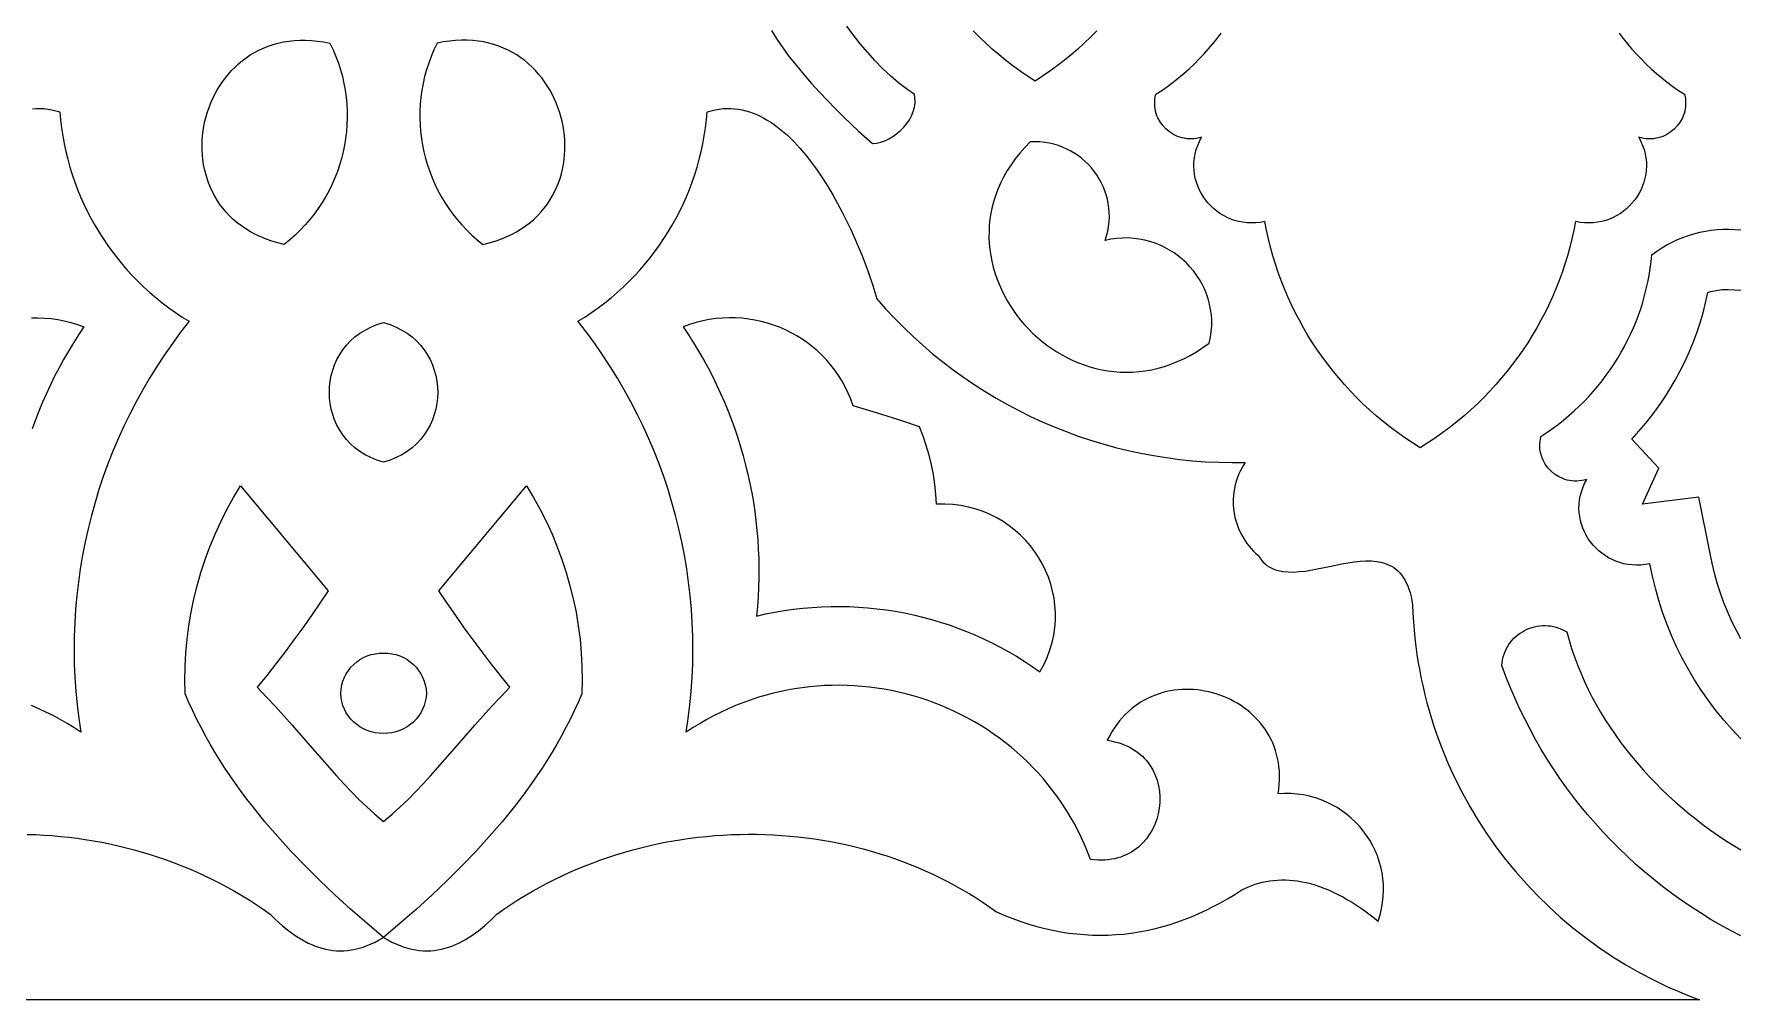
# Model space of a CAD drawing. Extents: x 50 to 3710, y -977 to -877.
# Drawn here: x 777.9 to 863.1, y -977.1 to -928.9 of the extents above; entities that cross this region are included whole.
import ezdxf

# ---------------------------------------------------------------- set-up
doc = ezdxf.new("R2010")
doc.units = 0
doc.layers.add('LAYER_1', color=18, linetype='CONTINUOUS')

msp = doc.modelspace()

# ---------------------------------------------------------------- linework, layer by layer
at = {"layer": 'LAYER_1'}
for points in [[(814.718, -928.699), (814.986, -929.126), (815.286, -929.561), (815.614, -930.004), (815.966, -930.449), (816.337, -930.894), (816.723, -931.336), (817.118, -931.77), (817.517, -932.195), (817.918, -932.606), (818.314, -933), (819.074, -933.724), (819.76, -934.341), (819.968, -934.319), (820.177, -934.27), (820.386, -934.196), (820.591, -934.099), (820.79, -933.981), (820.981, -933.844), (821.161, -933.69), (821.327, -933.521), (821.477, -933.34), (821.608, -933.147), (821.718, -932.946), (821.803, -932.738), (821.861, -932.525), (821.88, -932.417), (821.891, -932.309), (821.894, -932.2), (821.888, -932.092), (821.874, -931.984), (821.851, -931.876), (821.459, -931.607), (821.066, -931.303), (820.676, -930.966), (820.289, -930.601), (819.908, -930.211), (819.535, -929.8), (819.171, -929.371), (818.819, -928.927), (818.479, -928.473)], [(830.967, -928.717), (830.659, -929.025), (830.343, -929.326), (830.017, -929.62), (829.683, -929.906), (829.34, -930.185), (828.989, -930.456), (828.629, -930.72), (828.261, -930.975), (827.884, -931.222), (827.508, -930.975), (827.14, -930.72), (826.78, -930.456), (826.429, -930.185), (826.086, -929.906), (825.752, -929.62), (825.426, -929.326), (825.109, -929.025), (824.801, -928.717)], [(857.054, -928.822), (857.26, -929.094), (857.474, -929.361), (857.696, -929.623), (857.926, -929.878), (858.163, -930.127), (858.407, -930.37), (858.659, -930.606), (858.918, -930.835), (859.184, -931.058), (859.457, -931.273), (859.737, -931.482), (860.024, -931.683), (860.318, -931.876), (860.346, -932.002), (860.365, -932.127), (860.374, -932.251), (860.375, -932.373), (860.368, -932.493), (860.352, -932.611), (860.329, -932.726), (860.298, -932.839), (860.259, -932.949), (860.214, -933.055), (860.104, -933.257), (859.969, -933.443), (859.812, -933.61), (859.635, -933.757), (859.44, -933.881), (859.23, -933.98), (859.12, -934.019), (859.007, -934.052), (858.891, -934.077), (858.773, -934.094), (858.653, -934.104), (858.531, -934.106), (858.407, -934.099), (858.282, -934.084), (858.157, -934.06), (858.03, -934.026), (858.138, -934.23), (858.228, -934.436), (858.299, -934.643), (858.354, -934.851), (858.392, -935.058), (858.413, -935.265), (858.419, -935.47), (858.409, -935.673), (858.384, -935.873), (858.345, -936.07), (858.292, -936.263), (858.226, -936.451), (858.147, -936.634), (858.056, -936.811), (857.953, -936.981), (857.839, -937.144), (857.713, -937.299), (857.578, -937.445), (857.433, -937.582), (857.278, -937.71), (857.114, -937.826), (856.942, -937.932), (856.763, -938.026), (856.576, -938.107), (856.382, -938.175), (856.182, -938.229), (855.975, -938.269), (855.764, -938.294), (855.548, -938.303), (855.327, -938.296), (855.103, -938.271), (854.875, -938.229), (854.79, -938.662), (854.695, -939.091), (854.588, -939.517), (854.47, -939.939), (854.342, -940.357), (854.203, -940.771), (854.054, -941.18), (853.894, -941.585), (853.723, -941.986), (853.543, -942.382), (853.352, -942.772), (853.151, -943.158), (852.939, -943.538), (852.718, -943.913), (852.487, -944.282), (852.246, -944.646), (851.995, -945.003), (851.735, -945.354), (851.465, -945.699), (851.185, -946.037), (850.896, -946.369), (850.598, -946.694), (850.29, -947.012), (849.973, -947.322), (849.647, -947.625), (849.312, -947.921), (848.968, -948.209), (848.615, -948.489), (848.254, -948.761), (847.884, -949.025), (847.505, -949.28), (847.117, -949.527), (846.73, -949.28), (846.351, -949.025), (845.98, -948.761), (845.619, -948.489), (845.266, -948.209), (844.922, -947.921), (844.587, -947.625), (844.261, -947.322), (843.944, -947.012), (843.637, -946.694), (843.338, -946.369), (843.049, -946.037), (842.77, -945.699), (842.5, -945.354), (842.239, -945.003), (841.988, -944.646), (841.747, -944.282), (841.516, -943.913), (841.295, -943.538), (841.084, -943.158), (840.883, -942.772), (840.692, -942.382), (840.511, -941.986), (840.34, -941.585), (840.18, -941.18), (840.031, -940.771), (839.892, -940.357), (839.764, -939.939), (839.646, -939.517), (839.54, -939.091), (839.444, -938.662), (839.359, -938.229), (839.131, -938.271), (838.907, -938.296), (838.686, -938.303), (838.47, -938.294), (838.259, -938.269), (838.053, -938.229), (837.853, -938.175), (837.659, -938.107), (837.472, -938.026), (837.292, -937.932), (837.12, -937.826), (836.956, -937.71), (836.802, -937.582), (836.656, -937.445), (836.521, -937.299), (836.396, -937.144), (836.281, -936.981), (836.178, -936.811), (836.087, -936.634), (836.008, -936.451), (835.942, -936.263), (835.889, -936.07), (835.85, -935.873), (835.826, -935.673), (835.816, -935.47), (835.821, -935.265), (835.843, -935.058), (835.88, -934.851), (835.935, -934.643), (836.007, -934.436), (836.096, -934.23), (836.204, -934.026), (836.078, -934.06), (835.952, -934.084), (835.827, -934.099), (835.703, -934.106), (835.581, -934.104), (835.461, -934.094), (835.343, -934.077), (835.227, -934.052), (835.114, -934.019), (835.004, -933.98), (834.794, -933.881), (834.599, -933.757), (834.422, -933.61), (834.265, -933.443), (834.131, -933.257), (834.02, -933.055), (833.975, -932.949), (833.937, -932.839), (833.906, -932.726), (833.882, -932.611), (833.867, -932.493), (833.859, -932.373), (833.86, -932.251), (833.87, -932.127), (833.888, -932.002), (833.916, -931.876), (834.21, -931.683), (834.497, -931.482), (834.777, -931.273), (835.05, -931.058), (835.316, -930.835), (835.575, -930.606), (835.827, -930.37), (836.072, -930.127), (836.309, -929.878), (836.538, -929.623), (836.76, -929.361), (836.974, -929.094), (837.18, -928.822)], [(777.553, -968.822), (777.969, -968.835), (778.384, -968.856), (778.799, -968.885), (779.214, -968.921), (779.628, -968.965), (780.042, -969.016), (780.454, -969.075), (780.866, -969.142), (781.276, -969.217), (781.685, -969.299), (782.092, -969.389), (782.498, -969.487), (782.901, -969.592), (783.303, -969.705), (783.703, -969.826), (784.1, -969.955), (784.495, -970.091), (784.887, -970.234), (785.277, -970.386), (785.663, -970.545), (786.047, -970.712), (786.427, -970.886), (786.804, -971.069), (787.178, -971.259), (787.548, -971.456), (787.914, -971.661), (788.276, -971.874), (788.634, -972.095), (788.988, -972.323), (789.337, -972.559), (789.682, -972.803), (789.988, -973.102), (790.298, -973.381), (790.613, -973.637), (790.934, -973.869), (791.261, -974.074), (791.593, -974.25), (791.762, -974.327), (791.932, -974.396), (792.105, -974.457), (792.278, -974.509), (792.454, -974.552), (792.632, -974.586), (792.812, -974.611), (792.993, -974.627), (793.177, -974.632), (793.363, -974.628), (793.551, -974.613), (793.741, -974.588), (793.933, -974.551), (794.128, -974.504), (794.325, -974.445), (794.525, -974.374), (794.726, -974.292), (794.931, -974.197), (795.138, -974.09), (795.347, -973.97), (794.514, -973.26), (793.706, -972.549), (792.923, -971.835), (792.168, -971.118), (791.44, -970.396), (790.739, -969.669), (790.068, -968.934), (789.427, -968.191), (789.117, -967.816), (788.815, -967.438), (788.521, -967.058), (788.235, -966.676), (787.956, -966.29), (787.686, -965.901), (787.424, -965.509), (787.17, -965.113), (786.924, -964.714), (786.686, -964.311), (786.457, -963.905), (786.237, -963.494), (786.025, -963.08), (785.822, -962.661), (785.628, -962.238), (785.443, -961.81), (785.427, -961.124), (785.438, -960.44), (785.474, -959.759), (785.536, -959.08), (785.623, -958.405), (785.736, -957.734), (785.874, -957.068), (786.037, -956.408), (786.224, -955.755), (786.436, -955.108), (786.672, -954.47), (786.933, -953.839), (787.217, -953.218), (787.526, -952.607), (787.858, -952.006), (788.213, -951.416), (792.582, -956.666), (792.167, -957.286), (791.744, -957.902), (791.314, -958.512), (790.875, -959.116), (790.429, -959.715), (789.975, -960.309), (789.514, -960.897), (789.045, -961.479), (789.512, -961.967), (789.955, -962.443), (790.782, -963.364), (791.551, -964.246), (792.285, -965.092), (793.008, -965.905), (793.373, -966.301), (793.744, -966.69), (794.124, -967.073), (794.516, -967.45), (794.923, -967.821), (795.349, -968.187), (795.774, -967.821), (796.181, -967.45), (796.573, -967.073), (796.953, -966.69), (797.324, -966.301), (797.689, -965.905), (798.412, -965.092), (799.146, -964.246), (799.915, -963.364), (800.742, -962.443), (801.185, -961.967), (801.652, -961.479), (801.183, -960.897), (800.722, -960.309), (800.268, -959.715), (799.822, -959.116), (799.383, -958.512), (798.953, -957.902), (798.53, -957.286), (798.115, -956.666), (802.484, -951.416), (802.839, -952.006), (803.171, -952.607), (803.48, -953.218), (803.764, -953.839), (804.025, -954.47), (804.261, -955.108), (804.473, -955.755), (804.66, -956.408), (804.823, -957.068), (804.961, -957.734), (805.074, -958.405), (805.161, -959.08), (805.223, -959.759), (805.259, -960.44), (805.27, -961.124), (805.254, -961.81), (805.069, -962.238), (804.875, -962.661), (804.672, -963.08), (804.46, -963.494), (804.24, -963.905), (804.011, -964.311), (803.773, -964.714), (803.527, -965.113), (803.273, -965.509), (803.011, -965.901), (802.741, -966.29), (802.462, -966.676), (802.176, -967.058), (801.882, -967.438), (801.27, -968.191), (800.629, -968.934), (799.958, -969.669), (799.257, -970.396), (798.529, -971.118), (797.774, -971.835), (796.991, -972.549), (796.183, -973.26), (795.35, -973.97), (795.559, -974.09), (795.766, -974.197), (795.971, -974.292), (796.172, -974.374), (796.372, -974.445), (796.569, -974.504), (796.764, -974.551), (796.956, -974.588), (797.146, -974.613), (797.334, -974.628), (797.52, -974.632), (797.704, -974.627), (797.885, -974.611), (798.065, -974.586), (798.243, -974.552), (798.419, -974.509), (798.593, -974.457), (798.765, -974.396), (798.935, -974.327), (799.104, -974.25), (799.436, -974.074), (799.763, -973.869), (800.084, -973.637), (800.399, -973.381), (800.709, -973.102), (801.015, -972.803), (801.36, -972.559), (801.709, -972.323), (802.063, -972.095), (802.421, -971.874), (802.783, -971.661), (803.149, -971.456), (803.519, -971.259), (803.893, -971.069), (804.27, -970.886), (804.65, -970.712), (805.034, -970.545), (805.42, -970.386), (805.81, -970.234), (806.202, -970.091), (806.597, -969.955), (806.994, -969.826), (807.394, -969.705), (807.796, -969.592), (808.2, -969.487), (808.605, -969.389), (809.012, -969.299), (809.421, -969.217), (809.831, -969.142), (810.243, -969.075), (810.655, -969.016), (811.069, -968.965), (811.483, -968.921), (811.898, -968.885), (812.313, -968.856), (812.728, -968.835), (813.144, -968.822), (813.56, -968.817), (813.976, -968.819), (814.391, -968.829), (814.806, -968.846), (815.22, -968.871), (815.634, -968.904), (816.046, -968.945), (816.458, -968.993), (816.868, -969.049), (817.277, -969.113), (817.685, -969.184), (818.091, -969.263), (818.495, -969.35), (818.897, -969.444), (819.297, -969.546), (819.695, -969.656), (820.09, -969.773), (820.483, -969.898), (820.873, -970.031), (821.26, -970.171), (821.645, -970.319), (822.026, -970.475), (822.403, -970.639), (822.778, -970.81), (823.148, -970.988), (823.515, -971.175), (823.878, -971.369), (824.237, -971.571), (824.591, -971.78), (824.942, -971.997), (825.287, -972.222), (825.628, -972.455), (825.964, -972.695), (826.369, -972.869), (826.773, -973.028), (827.176, -973.173), (827.578, -973.304), (827.979, -973.421), (828.379, -973.523), (828.778, -973.611), (829.176, -973.686), (829.572, -973.747), (829.967, -973.794), (830.361, -973.827), (830.754, -973.847), (831.145, -973.854), (831.534, -973.847), (831.922, -973.827), (832.308, -973.795), (832.692, -973.749), (833.075, -973.691), (833.455, -973.62), (833.834, -973.536), (834.211, -973.44), (834.586, -973.332), (834.958, -973.211), (835.329, -973.078), (835.697, -972.933), (836.063, -972.777), (836.426, -972.608), (836.787, -972.428), (837.146, -972.236), (837.502, -972.033), (837.855, -971.818), (838.206, -971.593), (838.539, -971.44), (838.884, -971.313), (839.061, -971.259), (839.241, -971.213), (839.424, -971.174), (839.61, -971.142), (839.799, -971.118), (839.992, -971.102), (840.187, -971.094), (840.385, -971.095), (840.587, -971.104), (840.791, -971.121), (840.999, -971.147), (841.209, -971.183), (841.423, -971.228), (841.64, -971.282), (841.86, -971.346), (842.084, -971.42), (842.31, -971.503), (842.54, -971.598), (842.773, -971.702), (843.009, -971.818), (843.249, -971.944), (843.492, -972.081), (843.738, -972.23), (843.987, -972.39), (844.239, -972.562), (844.495, -972.746), (844.755, -972.941), (845.017, -973.15), (845.114, -972.842), (845.189, -972.536), (845.243, -972.23), (845.277, -971.925), (845.29, -971.623), (845.284, -971.323), (845.259, -971.028), (845.215, -970.736), (845.154, -970.45), (845.075, -970.169), (844.979, -969.894), (844.867, -969.626), (844.739, -969.366), (844.596, -969.115), (844.438, -968.872), (844.266, -968.639), (844.08, -968.417), (843.881, -968.206), (843.67, -968.006), (843.447, -967.819), (843.212, -967.645), (842.966, -967.485), (842.71, -967.339), (842.443, -967.209), (842.168, -967.094), (841.884, -966.996), (841.591, -966.915), (841.291, -966.852), (840.983, -966.808), (840.669, -966.783), (840.348, -966.778), (840.022, -966.793), (840.057, -966.557), (840.081, -966.324), (840.093, -966.097), (840.095, -965.873), (840.086, -965.655), (840.067, -965.441), (840.038, -965.231), (839.999, -965.027), (839.951, -964.827), (839.893, -964.632), (839.827, -964.443), (839.753, -964.259), (839.67, -964.08), (839.579, -963.906), (839.481, -963.738), (839.375, -963.575), (839.263, -963.418), (839.143, -963.267), (839.018, -963.122), (838.886, -962.982), (838.748, -962.849), (838.605, -962.722), (838.456, -962.601), (838.303, -962.486), (838.144, -962.378), (837.982, -962.276), (837.815, -962.181), (837.645, -962.092), (837.471, -962.01), (837.294, -961.936), (837.114, -961.868), (836.932, -961.807), (836.747, -961.753), (836.56, -961.706), (836.372, -961.667), (836.182, -961.635), (835.991, -961.611), (835.799, -961.594), (835.607, -961.585), (835.414, -961.584), (835.221, -961.59), (835.029, -961.605), (834.838, -961.628), (834.647, -961.658), (834.458, -961.697), (834.27, -961.745), (834.084, -961.801), (833.9, -961.865), (833.719, -961.938), (833.54, -962.019), (833.365, -962.11), (833.192, -962.209), (833.023, -962.317), (832.859, -962.435), (832.698, -962.561), (832.542, -962.697), (832.39, -962.842), (832.244, -962.997), (832.103, -963.161), (831.968, -963.334), (831.839, -963.518), (831.716, -963.711), (831.599, -963.914), (831.49, -964.127), (831.675, -964.157), (831.853, -964.194), (832.024, -964.239), (832.187, -964.29), (832.344, -964.349), (832.495, -964.414), (832.638, -964.485), (832.774, -964.562), (832.904, -964.645), (833.026, -964.734), (833.142, -964.828), (833.252, -964.926), (833.354, -965.029), (833.45, -965.137), (833.623, -965.364), (833.769, -965.606), (833.89, -965.859), (833.985, -966.122), (834.055, -966.393), (834.101, -966.67), (834.121, -966.95), (834.118, -967.231), (834.091, -967.511), (834.04, -967.788), (833.966, -968.059), (833.869, -968.323), (833.75, -968.577), (833.608, -968.819), (833.443, -969.047), (833.258, -969.259), (833.05, -969.452), (832.939, -969.541), (832.822, -969.625), (832.7, -969.703), (832.573, -969.775), (832.44, -969.841), (832.303, -969.9), (832.161, -969.952), (832.013, -969.998), (831.861, -970.036), (831.703, -970.066), (831.541, -970.089), (831.374, -970.103), (831.202, -970.109), (831.025, -970.106), (830.843, -970.095), (830.657, -970.074), (830.512, -969.697), (830.356, -969.327), (830.191, -968.965), (830.016, -968.611), (829.832, -968.264), (829.639, -967.924), (829.437, -967.592), (829.226, -967.269), (829.007, -966.953), (828.779, -966.644), (828.544, -966.344), (828.301, -966.052), (828.05, -965.768), (827.792, -965.493), (827.527, -965.225), (827.255, -964.966), (826.976, -964.715), (826.691, -964.473), (826.399, -964.239), (826.102, -964.014), (825.799, -963.798), (825.49, -963.59), (825.176, -963.392), (824.857, -963.202), (824.533, -963.021), (824.204, -962.849), (823.871, -962.687), (823.534, -962.533), (823.193, -962.389), (822.848, -962.254), (822.499, -962.128), (822.147, -962.012), (821.793, -961.906), (821.435, -961.809), (821.074, -961.722), (820.711, -961.644), (820.346, -961.577), (819.979, -961.519), (819.61, -961.471), (819.24, -961.433), (818.868, -961.405), (818.495, -961.388), (818.122, -961.381), (817.747, -961.384), (817.373, -961.397), (816.998, -961.421), (816.623, -961.455), (816.248, -961.5), (815.874, -961.556), (815.501, -961.622), (815.128, -961.699), (814.757, -961.788), (814.387, -961.886), (814.018, -961.996), (813.652, -962.118), (813.287, -962.25), (812.925, -962.393), (812.565, -962.548), (812.208, -962.714), (811.853, -962.892), (811.502, -963.081), (811.154, -963.281), (810.81, -963.493), (810.47, -963.717), (810.57, -963.035), (810.653, -962.351), (810.717, -961.668), (810.763, -960.984), (810.791, -960.301), (810.801, -959.619), (810.793, -958.937), (810.768, -958.258), (810.725, -957.58), (810.664, -956.903), (810.586, -956.23), (810.49, -955.559), (810.378, -954.891), (810.248, -954.226), (810.1, -953.565), (809.936, -952.909), (809.755, -952.256), (809.557, -951.608), (809.342, -950.965), (809.11, -950.328), (808.862, -949.696), (808.597, -949.07), (808.316, -948.451), (808.018, -947.838), (807.704, -947.232), (807.374, -946.633), (807.028, -946.042), (806.666, -945.459), (806.288, -944.884), (805.894, -944.318), (805.484, -943.761), (805.059, -943.212), (805.405, -942.996), (805.743, -942.77), (806.073, -942.535), (806.395, -942.291), (806.709, -942.038), (807.014, -941.777), (807.31, -941.508), (807.598, -941.231), (807.876, -940.946), (808.146, -940.653), (808.406, -940.353), (808.657, -940.046), (808.899, -939.732), (809.131, -939.411), (809.354, -939.084), (809.566, -938.751), (809.768, -938.412), (809.961, -938.067), (810.143, -937.716), (810.314, -937.36), (810.475, -936.999), (810.626, -936.633), (810.765, -936.263), (810.894, -935.888), (811.011, -935.509), (811.117, -935.125), (811.212, -934.738), (811.295, -934.348), (811.367, -933.954), (811.427, -933.557), (811.475, -933.157), (811.51, -932.755), (811.711, -932.697), (811.909, -932.651), (812.106, -932.617), (812.302, -932.596), (812.496, -932.586), (812.688, -932.588), (812.879, -932.601), (813.067, -932.624), (813.254, -932.659), (813.44, -932.703), (813.623, -932.757), (813.805, -932.821), (813.985, -932.895), (814.163, -932.977), (814.339, -933.068), (814.513, -933.168), (814.685, -933.276), (814.855, -933.392), (815.189, -933.645), (815.515, -933.927), (815.832, -934.234), (816.14, -934.564), (816.439, -934.916), (816.729, -935.285), (817.009, -935.671), (817.279, -936.07), (817.539, -936.481), (817.789, -936.9), (818.028, -937.326), (818.256, -937.757), (818.474, -938.189), (818.68, -938.62), (818.874, -939.049), (819.057, -939.472), (819.228, -939.888), (819.532, -940.687), (819.785, -941.427), (819.986, -942.088), (820.419, -942.58), (820.866, -943.058), (821.325, -943.522), (821.795, -943.972), (822.277, -944.408), (822.77, -944.83), (823.274, -945.237), (823.789, -945.629), (824.314, -946.007), (824.848, -946.37), (825.392, -946.718), (825.945, -947.05), (826.507, -947.367), (827.077, -947.669), (827.655, -947.955), (828.241, -948.225), (828.834, -948.479), (829.435, -948.716), (830.042, -948.938), (830.655, -949.143), (831.274, -949.331), (831.899, -949.502), (832.53, -949.657), (833.165, -949.794), (833.805, -949.914), (834.449, -950.017), (835.097, -950.102), (835.748, -950.169), (836.403, -950.219), (837.06, -950.25), (837.721, -950.263), (838.383, -950.258), (838.293, -950.397), (838.21, -950.54), (838.135, -950.685), (838.067, -950.832), (837.953, -951.133), (837.867, -951.44), (837.811, -951.752), (837.783, -952.067), (837.784, -952.382), (837.813, -952.695), (837.87, -953.005), (837.955, -953.309), (838.067, -953.606), (838.207, -953.893), (838.375, -954.169), (838.469, -954.302), (838.57, -954.431), (838.677, -954.557), (838.791, -954.678), (838.912, -954.795), (839.04, -954.907), (839.115, -955.025), (839.195, -955.132), (839.281, -955.228), (839.372, -955.315), (839.468, -955.392), (839.569, -955.46), (839.674, -955.519), (839.784, -955.57), (839.898, -955.613), (840.016, -955.649), (840.262, -955.698), (840.523, -955.723), (840.795, -955.725), (841.077, -955.708), (841.368, -955.675), (841.666, -955.629), (841.969, -955.574), (842.587, -955.448), (843.207, -955.322), (843.514, -955.267), (843.817, -955.221), (844.114, -955.188), (844.404, -955.172), (844.685, -955.174), (844.956, -955.198), (845.215, -955.248), (845.339, -955.284), (845.46, -955.327), (845.577, -955.378), (845.69, -955.437), (845.799, -955.505), (845.903, -955.583), (846.003, -955.669), (846.098, -955.766), (846.188, -955.873), (846.273, -955.991), (846.352, -956.12), (846.426, -956.26), (846.494, -956.413), (846.556, -956.578), (846.612, -956.755), (846.661, -956.946), (846.704, -957.15), (846.74, -957.368), (846.757, -957.787), (846.781, -958.204), (846.814, -958.619), (846.855, -959.031), (846.903, -959.442), (846.959, -959.851), (847.023, -960.257), (847.095, -960.661), (847.174, -961.063), (847.26, -961.462), (847.354, -961.858), (847.455, -962.252), (847.563, -962.643), (847.678, -963.031), (847.801, -963.416), (847.931, -963.798), (848.067, -964.177), (848.211, -964.553), (848.518, -965.295), (848.852, -966.024), (849.212, -966.738), (849.598, -967.438), (850.009, -968.122), (850.445, -968.79), (850.904, -969.442), (851.387, -970.076), (851.893, -970.692), (852.421, -971.29), (852.97, -971.868), (853.541, -972.427), (854.133, -972.965), (854.745, -973.482), (855.376, -973.977), (856.026, -974.45), (856.695, -974.9), (857.381, -975.326), (858.085, -975.728), (858.805, -976.106), (859.172, -976.285), (859.542, -976.457), (859.916, -976.623), (860.294, -976.783), (860.676, -976.936), (861.062, -977.082), (795.349, -977.082), (729.635, -977.082)], [(777.818, -932.601), (778.009, -932.588), (778.201, -932.586), (778.395, -932.596), (778.591, -932.617), (778.788, -932.651), (778.986, -932.697), (779.187, -932.755), (779.222, -933.157), (779.27, -933.557), (779.33, -933.954), (779.402, -934.348), (779.485, -934.738), (779.58, -935.125), (779.686, -935.509), (779.803, -935.888), (779.932, -936.263), (780.071, -936.633), (780.222, -936.999), (780.383, -937.36), (780.554, -937.716), (780.736, -938.067), (780.929, -938.412), (781.131, -938.751), (781.344, -939.084), (781.566, -939.411), (781.798, -939.732), (782.04, -940.046), (782.291, -940.353), (782.551, -940.653), (782.821, -940.946), (783.1, -941.231), (783.387, -941.508), (783.683, -941.777), (783.988, -942.038), (784.302, -942.291), (784.624, -942.535), (784.954, -942.77), (785.292, -942.996), (785.638, -943.212), (785.213, -943.761), (784.803, -944.318), (784.409, -944.884), (784.031, -945.459), (783.669, -946.042), (783.323, -946.633), (782.993, -947.232), (782.679, -947.838), (782.381, -948.451), (782.1, -949.07), (781.835, -949.696), (781.587, -950.328), (781.355, -950.965), (781.14, -951.608), (780.942, -952.256), (780.761, -952.909), (780.597, -953.565), (780.45, -954.226), (780.319, -954.891), (780.207, -955.559), (780.111, -956.23), (780.033, -956.903), (779.972, -957.58), (779.929, -958.258), (779.904, -958.937), (779.896, -959.619), (779.906, -960.301), (779.934, -960.984), (779.98, -961.668), (780.044, -962.351), (780.127, -963.035), (780.227, -963.717), (779.887, -963.493), (779.543, -963.281), (779.195, -963.081), (778.844, -962.892), (778.489, -962.714), (778.132, -962.548), (777.772, -962.393)], [(863.133, -964.047), (862.698, -963.59), (862.282, -963.118), (861.886, -962.633), (861.509, -962.134), (861.151, -961.623), (860.814, -961.1), (860.497, -960.565), (860.2, -960.019), (859.924, -959.462), (859.669, -958.896), (859.435, -958.319), (859.223, -957.734), (859.032, -957.14), (858.863, -956.537), (858.716, -955.927), (858.592, -955.31), (858.364, -955.352), (858.14, -955.377), (857.919, -955.384), (857.703, -955.375), (857.492, -955.35), (857.286, -955.31), (857.085, -955.256), (856.891, -955.188), (856.704, -955.107), (856.525, -955.013), (856.353, -954.907), (856.189, -954.791), (856.035, -954.663), (855.889, -954.526), (855.754, -954.38), (855.628, -954.225), (855.514, -954.062), (855.411, -953.892), (855.32, -953.715), (855.241, -953.532), (855.175, -953.344), (855.122, -953.151), (855.083, -952.954), (855.058, -952.754), (855.049, -952.551), (855.054, -952.346), (855.075, -952.139), (855.113, -951.932), (855.168, -951.724), (855.239, -951.517), (855.329, -951.311), (855.437, -951.107), (855.311, -951.141), (855.185, -951.165), (855.06, -951.18), (854.936, -951.187), (854.814, -951.185), (854.694, -951.176), (854.576, -951.158), (854.46, -951.133), (854.347, -951.1), (854.237, -951.061), (854.027, -950.962), (853.832, -950.838), (853.655, -950.691), (853.498, -950.524), (853.363, -950.338), (853.253, -950.136), (853.208, -950.03), (853.169, -949.92), (853.138, -949.807), (853.115, -949.692), (853.099, -949.574), (853.092, -949.454), (853.093, -949.332), (853.103, -949.208), (853.121, -949.083), (853.149, -948.957), (853.443, -948.764), (853.73, -948.563), (854.01, -948.355), (854.283, -948.139), (854.549, -947.916), (854.808, -947.687), (855.06, -947.451), (855.304, -947.208), (855.542, -946.959), (855.771, -946.704), (855.993, -946.443), (856.207, -946.175), (856.413, -945.903), (856.611, -945.625), (856.801, -945.341), (856.983, -945.053), (857.157, -944.759), (857.322, -944.461), (857.479, -944.158), (857.627, -943.851), (857.766, -943.54), (857.897, -943.224), (858.018, -942.905), (858.13, -942.582), (858.234, -942.255), (858.328, -941.926), (858.412, -941.593), (858.487, -941.257), (858.552, -940.918), (858.608, -940.576), (858.654, -940.233), (858.69, -939.887), (858.931, -939.711), (859.179, -939.548), (859.434, -939.398), (859.695, -939.26), (859.962, -939.135), (860.234, -939.024), (860.51, -938.925), (860.791, -938.84), (861.076, -938.768), (861.364, -938.709), (861.655, -938.665), (861.948, -938.634), (862.243, -938.616), (862.539, -938.613), (862.836, -938.624), (863.133, -938.649)], [(863.133, -959.06), (862.911, -958.652), (862.685, -958.196), (862.476, -957.73), (862.284, -957.257), (862.109, -956.776), (861.952, -956.287), (861.813, -955.791), (861.692, -955.288), (861.578, -954.725), (861.026, -951.989), (858.216, -952.333), (859.03, -950.541), (857.69, -949.089), (858.044, -948.7), (858.384, -948.3), (858.709, -947.889), (859.019, -947.468), (859.314, -947.038), (859.593, -946.598), (859.857, -946.149), (860.105, -945.691), (860.336, -945.226), (860.551, -944.753), (860.75, -944.272), (860.932, -943.784), (861.097, -943.29), (861.244, -942.79), (861.375, -942.285), (861.487, -941.774), (861.619, -941.73), (861.907, -941.665), (862.201, -941.627), (862.499, -941.616), (863.133, -941.655)], [(777.764, -943.039), (778.091, -943.035), (778.42, -943.048), (778.749, -943.077), (779.078, -943.124), (779.408, -943.188), (779.736, -943.269), (780.063, -943.369), (780.388, -943.487), (780.12, -943.887), (779.862, -944.292), (779.613, -944.701), (779.374, -945.116), (779.144, -945.534), (778.924, -945.957), (778.714, -946.384), (778.513, -946.815), (778.323, -947.25), (778.141, -947.689), (777.97, -948.131), (777.809, -948.576)], [(863.133, -973.893), (862.616, -973.623), (862.107, -973.342), (861.605, -973.049), (861.112, -972.745), (860.626, -972.43), (860.149, -972.104), (859.68, -971.768), (859.22, -971.421), (858.768, -971.063), (858.326, -970.696), (857.892, -970.318), (857.468, -969.931), (857.054, -969.534), (856.649, -969.128), (856.253, -968.712), (855.868, -968.287), (855.493, -967.853), (855.128, -967.411), (854.774, -966.959), (854.43, -966.5), (854.098, -966.032), (853.776, -965.556), (853.465, -965.072), (853.166, -964.581), (852.879, -964.082), (852.603, -963.575), (852.338, -963.062), (852.086, -962.541), (851.847, -962.014), (851.619, -961.479), (851.404, -960.939), (851.202, -960.392), (851.215, -960.244), (851.237, -960.101), (851.268, -959.962), (851.308, -959.828), (851.356, -959.698), (851.413, -959.574), (851.477, -959.454), (851.549, -959.34), (851.627, -959.231), (851.712, -959.128), (851.803, -959.031), (851.899, -958.94), (852.001, -958.855), (852.108, -958.777), (852.22, -958.705), (852.336, -958.641), (852.455, -958.583), (852.578, -958.533), (852.704, -958.491), (852.833, -958.456), (852.964, -958.429), (853.097, -958.41), (853.231, -958.399), (853.366, -958.397), (853.502, -958.404), (853.639, -958.42), (853.775, -958.444), (853.911, -958.478), (854.046, -958.522), (854.18, -958.575), (854.312, -958.638), (854.442, -958.712), (854.555, -959.129), (854.68, -959.543), (854.819, -959.954), (854.97, -960.361), (855.134, -960.765), (855.31, -961.165), (855.497, -961.561), (855.696, -961.953), (855.906, -962.34), (856.127, -962.723), (856.359, -963.101), (856.6, -963.474), (856.852, -963.842), (857.113, -964.205), (857.384, -964.562), (857.664, -964.913), (857.953, -965.258), (858.25, -965.598), (858.555, -965.93), (858.868, -966.257), (859.189, -966.577), (859.517, -966.89), (859.852, -967.195), (860.194, -967.494), (860.542, -967.785), (860.896, -968.069), (861.256, -968.344), (861.622, -968.612), (861.993, -968.871), (862.368, -969.122), (862.748, -969.365), (863.133, -969.599)]]:
    msp.add_lwpolyline(points, dxfattribs=at)
for points in [[(790.386, -939.377), (790.074, -939.3), (789.775, -939.211), (789.489, -939.111), (789.217, -938.999), (788.957, -938.877), (788.71, -938.745), (788.475, -938.603), (788.254, -938.451), (788.044, -938.291), (787.847, -938.123), (787.663, -937.946), (787.49, -937.762), (787.33, -937.571), (787.181, -937.374), (787.044, -937.17), (786.92, -936.961), (786.806, -936.747), (786.704, -936.527), (786.614, -936.304), (786.535, -936.077), (786.467, -935.847), (786.411, -935.613), (786.365, -935.378), (786.33, -935.14), (786.306, -934.901), (786.293, -934.661), (786.29, -934.421), (786.298, -934.18), (786.316, -933.939), (786.345, -933.7), (786.383, -933.462), (786.432, -933.225), (786.49, -932.991), (786.559, -932.759), (786.637, -932.531), (786.725, -932.306), (786.822, -932.085), (786.929, -931.868), (787.045, -931.657), (787.171, -931.451), (787.305, -931.251), (787.449, -931.057), (787.601, -930.87), (787.762, -930.69), (787.932, -930.518), (788.111, -930.355), (788.298, -930.199), (788.493, -930.053), (788.697, -929.917), (788.909, -929.79), (789.129, -929.674), (789.357, -929.569), (789.593, -929.476), (789.836, -929.394), (790.087, -929.324), (790.346, -929.268), (790.612, -929.224), (790.886, -929.194), (791.167, -929.179), (791.454, -929.178), (791.749, -929.192), (792.051, -929.221), (792.36, -929.267), (792.675, -929.329), (792.83, -929.656), (792.969, -929.986), (793.093, -930.32), (793.202, -930.657), (793.294, -930.996), (793.372, -931.336), (793.435, -931.679), (793.482, -932.022), (793.515, -932.366), (793.533, -932.711), (793.536, -933.054), (793.524, -933.397), (793.498, -933.739), (793.458, -934.079), (793.403, -934.417), (793.334, -934.752), (793.251, -935.084), (793.154, -935.412), (793.043, -935.737), (792.918, -936.056), (792.78, -936.371), (792.628, -936.681), (792.463, -936.984), (792.284, -937.282), (792.092, -937.572), (791.887, -937.855), (791.669, -938.131), (791.438, -938.398), (791.194, -938.657), (790.937, -938.907), (790.668, -939.147)], [(800.311, -939.377), (800.623, -939.3), (800.922, -939.211), (801.208, -939.111), (801.48, -938.999), (801.74, -938.877), (801.987, -938.745), (802.222, -938.603), (802.443, -938.451), (802.653, -938.291), (802.85, -938.123), (803.034, -937.946), (803.207, -937.762), (803.367, -937.571), (803.516, -937.374), (803.653, -937.17), (803.777, -936.961), (803.891, -936.747), (803.993, -936.527), (804.083, -936.304), (804.162, -936.077), (804.23, -935.847), (804.286, -935.613), (804.332, -935.378), (804.367, -935.14), (804.391, -934.901), (804.404, -934.661), (804.407, -934.421), (804.399, -934.18), (804.381, -933.939), (804.353, -933.7), (804.314, -933.462), (804.265, -933.225), (804.207, -932.991), (804.138, -932.759), (804.06, -932.531), (803.972, -932.306), (803.875, -932.085), (803.768, -931.868), (803.652, -931.657), (803.526, -931.451), (803.392, -931.251), (803.248, -931.057), (803.096, -930.87), (802.935, -930.69), (802.765, -930.518), (802.586, -930.355), (802.399, -930.199), (802.204, -930.053), (802, -929.917), (801.788, -929.79), (801.568, -929.674), (801.34, -929.569), (801.104, -929.476), (800.861, -929.394), (800.61, -929.324), (800.351, -929.268), (800.085, -929.224), (799.811, -929.194), (799.53, -929.179), (799.243, -929.178), (798.948, -929.192), (798.646, -929.221), (798.337, -929.267), (798.022, -929.329), (797.867, -929.656), (797.728, -929.986), (797.604, -930.32), (797.495, -930.657), (797.403, -930.996), (797.325, -931.336), (797.262, -931.679), (797.215, -932.022), (797.182, -932.366), (797.164, -932.711), (797.161, -933.054), (797.173, -933.397), (797.199, -933.739), (797.239, -934.079), (797.294, -934.417), (797.363, -934.752), (797.446, -935.084), (797.543, -935.412), (797.654, -935.737), (797.779, -936.056), (797.917, -936.371), (798.069, -936.681), (798.234, -936.984), (798.413, -937.282), (798.605, -937.572), (798.81, -937.855), (799.028, -938.131), (799.259, -938.398), (799.503, -938.657), (799.76, -938.907), (800.029, -939.147)], [(836.586, -944.298), (836.646, -944.009), (836.686, -943.723), (836.706, -943.44), (836.706, -943.161), (836.689, -942.886), (836.653, -942.615), (836.6, -942.35), (836.53, -942.09), (836.445, -941.838), (836.343, -941.592), (836.227, -941.354), (836.096, -941.124), (835.951, -940.903), (835.794, -940.692), (835.623, -940.49), (835.441, -940.299), (835.247, -940.12), (835.043, -939.952), (834.828, -939.796), (834.604, -939.654), (834.371, -939.525), (834.129, -939.41), (833.88, -939.311), (833.623, -939.226), (833.36, -939.157), (833.091, -939.105), (832.816, -939.07), (832.537, -939.052), (832.253, -939.053), (831.966, -939.073), (831.675, -939.112), (831.383, -939.172), (831.457, -938.938), (831.515, -938.705), (831.558, -938.472), (831.585, -938.241), (831.596, -938.01), (831.593, -937.782), (831.576, -937.557), (831.545, -937.334), (831.5, -937.115), (831.443, -936.901), (831.372, -936.69), (831.289, -936.485), (831.194, -936.286), (831.088, -936.093), (830.97, -935.906), (830.842, -935.727), (830.703, -935.555), (830.554, -935.391), (830.395, -935.237), (830.228, -935.091), (830.051, -934.955), (829.866, -934.83), (829.673, -934.715), (829.472, -934.611), (829.264, -934.52), (829.049, -934.44), (828.828, -934.373), (828.6, -934.32), (828.367, -934.281), (828.128, -934.256), (827.885, -934.245), (827.637, -934.25), (827.369, -934.53), (827.121, -934.814), (826.893, -935.102), (826.685, -935.394), (826.496, -935.689), (826.326, -935.986), (826.175, -936.286), (826.041, -936.588), (825.926, -936.891), (825.827, -937.196), (825.746, -937.501), (825.682, -937.806), (825.634, -938.112), (825.602, -938.417), (825.586, -938.721), (825.585, -939.025), (825.599, -939.326), (825.628, -939.625), (825.67, -939.922), (825.727, -940.216), (825.797, -940.507), (825.881, -940.795), (825.977, -941.078), (826.086, -941.357), (826.207, -941.631), (826.34, -941.899), (826.484, -942.162), (826.639, -942.42), (826.805, -942.67), (826.981, -942.914), (827.167, -943.151), (827.363, -943.38), (827.568, -943.601), (827.782, -943.813), (828.004, -944.017), (828.235, -944.212), (828.473, -944.397), (828.72, -944.571), (828.973, -944.736), (829.233, -944.89), (829.499, -945.032), (829.772, -945.163), (830.05, -945.282), (830.334, -945.388), (830.622, -945.482), (830.916, -945.562), (831.213, -945.629), (831.515, -945.682), (831.82, -945.721), (832.128, -945.744), (832.439, -945.753), (832.753, -945.745), (833.069, -945.722), (833.387, -945.683), (833.706, -945.626), (834.026, -945.553), (834.347, -945.462), (834.669, -945.353), (834.99, -945.225), (835.311, -945.079), (835.632, -944.913), (835.951, -944.728), (836.269, -944.523)], [(795.349, -950.244), (795.021, -950.142), (794.714, -950.017), (794.429, -949.872), (794.165, -949.707), (793.922, -949.524), (793.7, -949.325), (793.499, -949.111), (793.319, -948.883), (793.161, -948.644), (793.023, -948.394), (792.907, -948.135), (792.812, -947.869), (792.738, -947.596), (792.685, -947.319), (792.654, -947.04), (792.643, -946.758), (792.654, -946.477), (792.685, -946.197), (792.738, -945.92), (792.812, -945.648), (792.907, -945.382), (793.023, -945.123), (793.161, -944.873), (793.319, -944.633), (793.499, -944.406), (793.7, -944.192), (793.922, -943.992), (794.165, -943.81), (794.429, -943.645), (794.714, -943.499), (795.021, -943.375), (795.349, -943.273), (795.676, -943.375), (795.983, -943.499), (796.268, -943.645), (796.532, -943.81), (796.775, -943.992), (796.997, -944.192), (797.198, -944.406), (797.378, -944.633), (797.536, -944.873), (797.674, -945.123), (797.79, -945.382), (797.885, -945.648), (797.959, -945.92), (798.012, -946.197), (798.043, -946.477), (798.054, -946.758), (798.043, -947.04), (798.012, -947.319), (797.959, -947.596), (797.885, -947.869), (797.79, -948.135), (797.674, -948.394), (797.536, -948.644), (797.378, -948.883), (797.198, -949.111), (796.997, -949.325), (796.775, -949.524), (796.532, -949.707), (796.268, -949.872), (795.983, -950.017), (795.676, -950.142)], [(813.972, -957.923), (814.432, -957.819), (814.894, -957.728), (815.357, -957.649), (815.821, -957.584), (816.286, -957.531), (816.75, -957.491), (817.215, -957.463), (817.68, -957.448), (818.144, -957.445), (818.608, -957.455), (819.071, -957.477), (819.532, -957.511), (819.992, -957.558), (820.451, -957.617), (820.907, -957.688), (821.362, -957.771), (821.813, -957.867), (822.263, -957.974), (822.709, -958.093), (823.152, -958.225), (823.591, -958.368), (824.027, -958.523), (824.459, -958.689), (824.886, -958.868), (825.309, -959.058), (825.728, -959.26), (826.141, -959.473), (826.549, -959.698), (826.952, -959.934), (827.349, -960.182), (827.739, -960.441), (828.124, -960.711), (828.321, -960.351), (828.488, -959.986), (828.626, -959.617), (828.735, -959.247), (828.817, -958.875), (828.872, -958.502), (828.9, -958.131), (828.902, -957.762), (828.879, -957.396), (828.832, -957.035), (828.761, -956.678), (828.667, -956.328), (828.55, -955.986), (828.412, -955.652), (828.252, -955.327), (828.072, -955.014), (827.873, -954.712), (827.654, -954.423), (827.417, -954.148), (827.162, -953.889), (826.89, -953.645), (826.601, -953.419), (826.297, -953.211), (825.978, -953.023), (825.644, -952.855), (825.297, -952.708), (824.937, -952.585), (824.564, -952.485), (824.179, -952.41), (823.784, -952.361), (823.378, -952.339), (822.963, -952.345), (822.934, -951.847), (822.882, -951.352), (822.808, -950.86), (822.712, -950.371), (822.593, -949.888), (822.453, -949.41), (822.291, -948.938), (822.107, -948.473), (821.284, -948.2), (820.458, -947.934), (819.631, -947.675), (818.8, -947.424), (818.685, -947.102), (818.555, -946.79), (818.41, -946.489), (818.25, -946.198), (818.076, -945.918), (817.89, -945.65), (817.69, -945.392), (817.479, -945.147), (817.256, -944.914), (817.022, -944.692), (816.777, -944.484), (816.524, -944.288), (816.26, -944.105), (815.989, -943.936), (815.709, -943.781), (815.423, -943.639), (815.129, -943.511), (814.829, -943.398), (814.523, -943.3), (814.213, -943.217), (813.898, -943.149), (813.579, -943.096), (813.257, -943.06), (812.933, -943.039), (812.606, -943.035), (812.277, -943.048), (811.948, -943.077), (811.619, -943.124), (811.289, -943.188), (810.961, -943.269), (810.634, -943.369), (810.309, -943.487), (810.577, -943.887), (810.835, -944.292), (811.084, -944.701), (811.323, -945.116), (811.553, -945.534), (811.773, -945.957), (811.983, -946.384), (812.184, -946.815), (812.375, -947.25), (812.556, -947.689), (812.727, -948.131), (812.888, -948.576), (813.039, -949.024), (813.181, -949.476), (813.312, -949.93), (813.433, -950.387), (813.544, -950.846), (813.646, -951.308), (813.736, -951.771), (813.817, -952.237), (813.887, -952.705), (813.947, -953.174), (813.997, -953.645), (814.037, -954.117), (814.065, -954.591), (814.084, -955.065), (814.092, -955.54), (814.089, -956.016), (814.076, -956.492), (814.052, -956.969), (814.017, -957.446)], [(795.349, -963.778), (795.135, -963.773), (794.927, -963.747), (794.726, -963.701), (794.532, -963.637), (794.348, -963.555), (794.173, -963.456), (794.01, -963.342), (793.858, -963.213), (793.72, -963.07), (793.596, -962.915), (793.487, -962.748), (793.394, -962.571), (793.319, -962.383), (793.263, -962.188), (793.226, -961.985), (793.21, -961.775), (793.226, -961.565), (793.263, -961.361), (793.319, -961.166), (793.394, -960.979), (793.487, -960.801), (793.596, -960.634), (793.72, -960.479), (793.858, -960.337), (794.01, -960.208), (794.173, -960.093), (794.348, -959.995), (794.532, -959.913), (794.726, -959.848), (794.927, -959.803), (795.135, -959.777), (795.349, -959.771), (795.562, -959.777), (795.77, -959.803), (795.971, -959.848), (796.165, -959.913), (796.349, -959.995), (796.524, -960.093), (796.687, -960.208), (796.839, -960.337), (796.977, -960.479), (797.101, -960.634), (797.21, -960.801), (797.303, -960.979), (797.378, -961.166), (797.434, -961.361), (797.471, -961.565), (797.487, -961.775), (797.471, -961.985), (797.434, -962.188), (797.378, -962.383), (797.303, -962.571), (797.21, -962.748), (797.101, -962.915), (796.977, -963.07), (796.839, -963.213), (796.687, -963.342), (796.524, -963.456), (796.349, -963.555), (796.165, -963.637), (795.971, -963.701), (795.77, -963.747), (795.562, -963.773)]]:
    msp.add_lwpolyline(points, close=True, dxfattribs=at)

doc.saveas('drawing.dxf')
